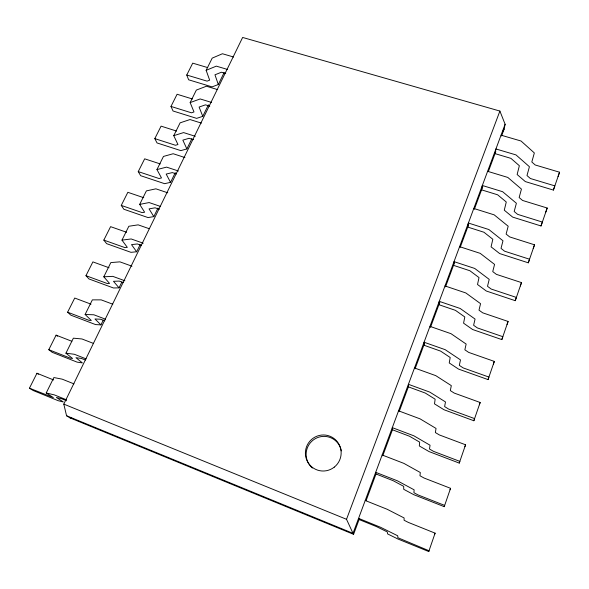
<?xml version="1.0" encoding="UTF-8"?>
<svg xmlns="http://www.w3.org/2000/svg" width="589" height="589" viewBox="0 0 589 589"><rect width="100%" height="100%" fill="white"/><g stroke="black" fill="none" stroke-linecap="round" stroke-linejoin="round"><path stroke-width="0.88" d="M408.368 386.863L408.42 384.308L429.779 392.112L445.498 401.941L444.614 406.587L448.575 409.046L474.587 418.61L473.851 420.745L444.018 409.753L434.491 403.863L435.146 399.195L425.273 393.047L408.368 386.863L399.386 411.041M501.563 136.007L504.125 129.109L505.112 124.25L499.892 111.063L242.639 37.453L63.803 404.113L66.557 415.746L70.062 417.895L353.584 534.333L359.349 518.821M545.812 212.047L547.203 208.027L522.59 200.459L519.145 197.551L521.442 189.084L507.799 177.429L487.611 171.318M553.388 190.078L554.838 185.874L530.38 178.511L526.986 175.551L529.423 166.724L515.986 154.907L495.923 148.958L495.018 153.626L510.906 158.353L519.358 165.73L517.135 174.521L525.322 181.589L553.388 190.078L559.55 172.216L535.187 164.972L531.823 161.99L534.341 152.941L521.037 141.014L501.048 135.175M558.063 176.523L559.55 172.216M428.748 551.547L429.02 550.759L397.862 537.713L397.737 535.799L380.641 527.317L358.576 518.364L359.076 519.535L376.533 526.625L387.267 531.933L387.628 533.921L397.95 539.016L428.748 551.547L435.094 533.155L408.339 522.414L404.091 520.242L404.098 517.952L387.194 509.286L365.224 500.488M444.224 506.665L444.658 505.406L418.087 494.951L413.912 492.706L414.133 489.827L397.516 480.867L375.694 472.319L376.003 473.976L393.268 480.749L403.708 486.359L403.708 489.297L413.758 494.672L444.224 506.665L450.556 488.318L424.087 478.04L419.957 475.75L420.31 472.518L403.877 463.381L382.143 454.98M459.251 463.087L459.84 461.371L433.548 451.373L429.484 449.017L430.051 445.232L413.89 435.823L392.303 427.651L392.429 429.771L409.51 436.243L419.662 442.133L419.324 445.961L429.101 451.601L459.251 463.087L465.568 444.783L439.379 434.947L435.359 432.554L436.044 428.431L420.06 418.853L398.554 410.827M473.851 420.745L480.145 402.493L454.237 393.084L450.32 390.588L451.314 385.626L435.764 375.642L414.487 367.978M488.038 379.596L488.914 377.07L463.168 367.911L459.317 365.357L460.495 359.901L445.196 349.682L424.065 342.231L423.852 345.191L440.579 351.103L450.195 357.494L449.238 362.957L458.514 369.075L488.038 379.596L494.318 361.403L468.675 352.399L464.861 349.807L466.149 344.057L451.012 333.691L429.963 326.365M501.828 339.588L502.837 336.687L477.362 327.918L473.608 325.275L475.065 319.061L460.171 308.474L439.261 301.354L438.893 304.697L455.444 310.351L464.809 316.97L463.565 323.177L472.606 329.516L501.828 339.588L508.086 321.454L482.715 312.833L478.997 310.153L480.558 303.666L465.818 292.947L444.989 285.945M515.25 300.677L516.376 297.423L491.16 289.03L487.501 286.298L489.223 279.377L474.719 268.444L454.031 261.641L453.515 265.344L469.897 270.749L479.019 277.574L477.51 284.487L486.323 291.025L515.25 300.677L521.486 282.602L496.372 274.356L492.743 271.588L494.569 264.402L480.212 253.351L459.597 246.658M528.304 262.819L529.548 259.226L504.589 251.194L501.018 248.381L502.991 240.783L488.863 229.533L468.38 223.032L467.732 227.074L483.944 232.243L492.838 239.267L491.071 246.843L499.671 253.572L528.304 262.819L534.517 244.81L509.662 236.911L506.12 234.069L508.189 226.228L494.2 214.86L473.799 208.469M541.011 225.962L542.366 222.06L517.657 214.367L514.175 211.48L516.391 203.249L502.616 191.705L482.339 185.483L481.559 189.849L497.609 194.79L506.275 201.998L504.28 210.199L512.666 217.105L541.011 225.962L547.203 208.027M520.315 285.996L521.486 282.602M533.229 248.521L534.517 244.81M493.391 364.076L494.318 361.403M507.033 324.495L508.086 321.454M479.35 404.783L480.145 402.493M464.912 446.653L465.568 444.783M450.055 489.754L450.556 488.318M434.748 534.127L435.094 533.155M505.112 124.25L353.01 533.332L353.584 534.333M366.071 500.709L376.003 473.983M382.725 455.879L392.657 429.153M415.076 368.795L424.463 343.534M430.456 327.41L439.836 302.15M445.505 286.887L454.472 262.746M460.245 247.225L468.675 224.527M474.336 209.294L482.789 186.544M488.428 171.355L495.798 151.528M66.557 415.746L353.01 533.332L346.523 519.299L499.892 111.063M91 304.152L74.729 298.041L67.617 312.199L70.82 315.159L95.543 324.576L100.955 324.878L103.289 320.092M109.039 267.752L92.893 261.891L85.965 275.681L88.946 278.943L113.478 287.984L119.037 287.844L121.849 282.087M126.606 232.28L110.592 226.655L103.833 240.098L106.616 243.647L130.957 252.328L136.648 251.768L140.175 244.56M143.738 197.705L127.842 192.308L121.26 205.414L123.845 209.242L148.001 217.569L153.817 216.619L158.014 208.02M160.23 163.926L144.666 158.816L138.246 171.598L140.646 175.684L164.611 183.68L170.545 182.347L175.294 172.636M176.523 131.052L161.077 126.142L154.811 138.614L157.035 142.943L180.823 150.622L186.868 148.929L191.874 138.665M192.412 98.974L177.09 94.262L170.979 106.432L173.033 110.99L196.63 118.367L202.778 116.335L208.396 104.835M207.703 67.602L192.721 63.148L186.75 75.024L188.642 79.802L212.062 86.885L218.313 84.529L224.181 72.499M53.68 379.979L36.952 373.257L29.45 388.188L53.341 397.568L46.207 392.981L53.857 377.542L62.154 379.147L73.956 383.873M71.858 341.274L56.088 335.148L48.791 349.689L70.437 358.2L72.58 358.502L65.931 353.186L73.375 338.174L81.945 338.962L93.651 343.483M67.617 312.199L89.094 320.364L91.31 320.475L85.118 314.482L92.363 299.867L101.198 299.875L112.801 304.211M85.965 275.681L107.272 283.523L109.547 283.442L103.797 276.801L110.842 262.576L119.92 261.855L131.98 266.199M103.833 240.098L124.978 247.623L127.312 247.365L121.982 240.121L128.844 226.264L138.15 224.851L149.253 228.716M121.26 205.414L142.236 212.636L144.622 212.217L139.689 204.39L146.381 190.895L155.894 188.826L167.755 192.809M138.246 171.598L159.059 178.526L161.496 177.944L156.946 169.58L163.462 156.431L173.173 153.736L184.939 157.55M154.811 138.614L175.463 145.262L177.952 144.533L173.762 135.654L180.116 122.836L190.011 119.545L201.386 123.108M170.979 106.432L191.469 112.816L193.995 111.947L190.159 102.582L196.351 90.08L206.422 86.23L217.709 89.638M186.75 75.024L207.092 81.149L209.655 80.148L206.143 70.319L212.195 58.127L222.428 53.746L233.612 57.015M502.726 131.487L504.125 129.109M206.143 70.319L216.318 66.137L227.545 69.465M190.159 102.582L200.164 98.945L211.48 102.412M173.762 135.654L183.591 132.591L195.29 136.309M156.946 169.58L166.584 167.121L178.386 171.001M139.689 204.39L149.127 202.564L160.171 206.327M121.982 240.121L131.192 238.965L143.193 243.198M103.797 276.801L112.779 276.359L124.875 280.776M85.118 314.482L93.857 314.784L105.497 319.186M65.931 353.186L74.398 354.283L86.141 358.885M70.062 417.895L71.865 418.175M46.207 392.981L54.387 394.902L66.233 399.71M225.712 73.507L221.427 72.233L214.963 74.796L218.313 84.529M209.787 106.175L205.465 104.842L199.104 107.065L202.778 116.335M193.457 139.674L189.098 138.282L182.848 140.145L186.868 148.929M176.45 173.954L172.312 172.592L166.172 174.079L170.545 182.347M159.251 209.228L155.076 207.807L149.069 208.889L153.817 216.619M141.588 245.444L137.384 243.956L131.509 244.619L136.648 251.768M123.454 282.632L119.214 281.078L113.478 281.306L119.037 287.844M104.827 320.843L100.55 319.223L94.969 318.98L100.955 324.878M85.434 360.026L81.363 358.429L75.944 357.692L82.386 362.905L77.13 362.132L52.207 352.325L48.791 349.689M66.564 400.734L61.639 398.738L56.397 397.472L63.317 401.97L58.215 400.704L33.109 390.485L29.45 388.188M63.803 404.113L346.523 519.299M36.952 373.257L38.373 374.229M56.088 335.148L57.427 336.253M312.435 468.056A17.928 17.729 -70.3 0 1 314.938 438.879A17.928 17.729 -70.3 0 1 341.325 450.872M334.265 467.136A18.053 17.861 -68.8 0 0 329.987 436.243A18.053 17.861 -68.8 0 0 305.558 455.628A18.053 17.861 -68.8 0 0 334.265 467.136"/></g></svg>
